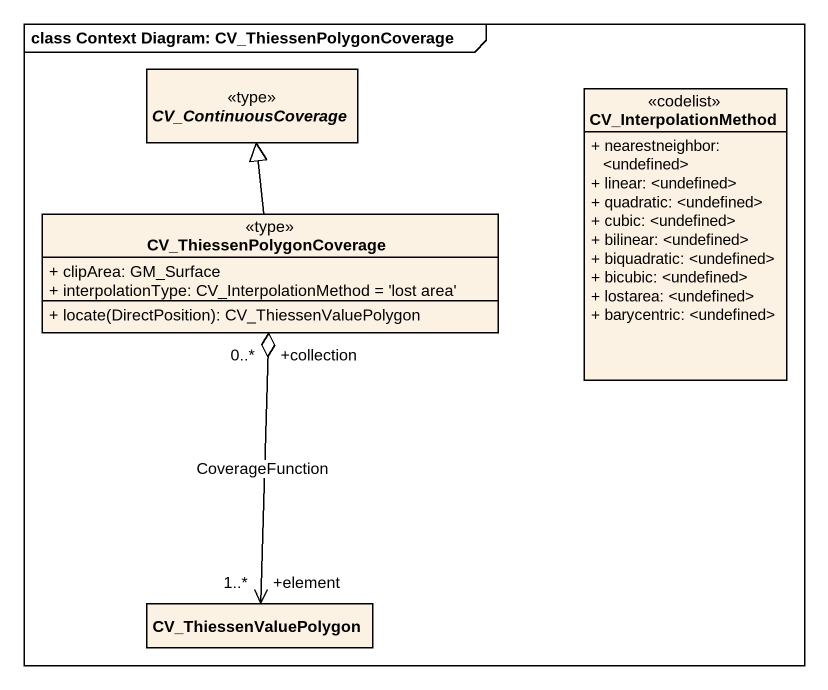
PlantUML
@startuml
mainframe class Context Diagram: CV_ThiessenPolygonCoverage
hide circle
hide empty members
skinparam classAttributeIconSize 0
abstract class CV_ContinuousCoverage <<type>>
class CV_InterpolationMethod <<codelist>> {
  + nearestneighbor: <undefined>
  + linear: <undefined>
  + quadratic: <undefined>
  + cubic: <undefined>
  + bilinear: <undefined>
  + biquadratic: <undefined>
  + bicubic: <undefined>
  + lostarea: <undefined>
  + barycentric: <undefined>
}
class CV_ThiessenPolygonCoverage <<type>> {
  + clipArea: GM_Surface
  + interpolationType: CV_InterpolationMethod = 'lost area'
  + locate(DirectPosition): CV_ThiessenValuePolygon
}
class CV_ThiessenValuePolygon
CV_ThiessenPolygonCoverage -up-|> CV_ContinuousCoverage
CV_ThiessenValuePolygon "+element\n1..*" <-up-o "+collection\n0..*" CV_ThiessenPolygonCoverage : CoverageFunction
@enduml
